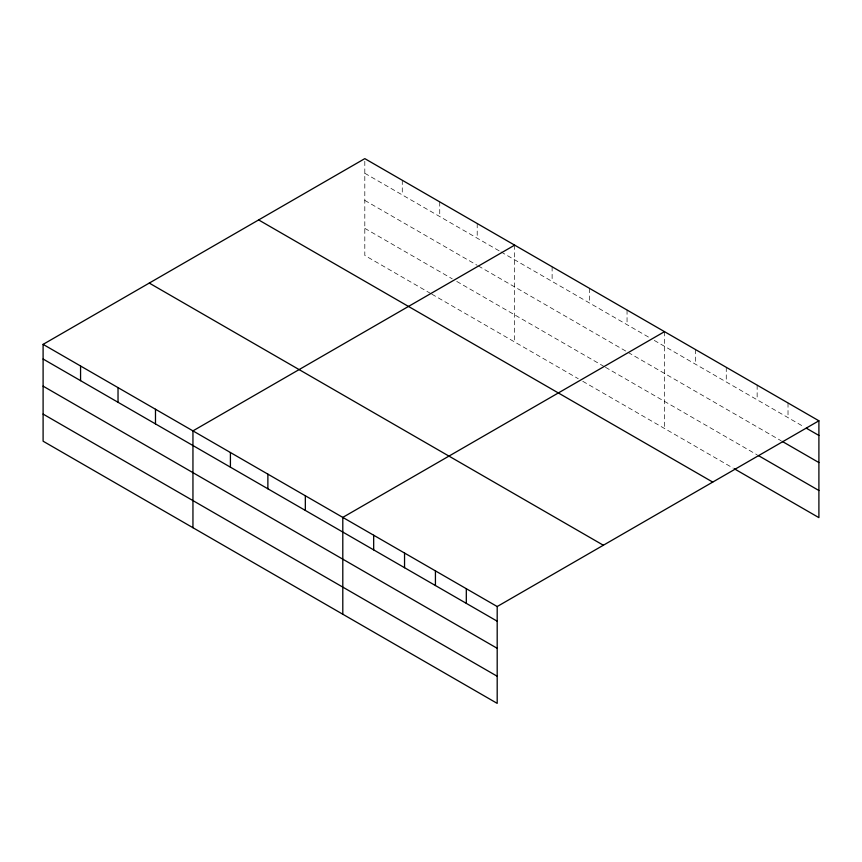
<?xml version="1.0" encoding="UTF-8"?>
<svg xmlns="http://www.w3.org/2000/svg" width="862" height="862" viewBox="0 0 862 862"><rect width="100%" height="100%" fill="white"/><g stroke="black" fill="none" stroke-linecap="round" stroke-linejoin="round"><path stroke-width="0.65" stroke-dasharray="4.31 3.23" d="M364.809 173.284L499.906 251.284M501.037 251.941L649.754 337.796M654.29 340.415L804.03 426.873M364.809 200.404L477.203 265.291M478.335 265.949L627.051 351.804M628.182 352.461L781.155 440.784M364.809 228.344L452.227 278.814M456.763 281.432L604.348 366.641M605.48 367.298L757.148 454.856M430.655 293.479L364.809 255.464L364.809 158.63M431.787 294.136L578.23 378.687M582.777 381.306L733.131 468.109M788.019 402.963L788.019 417.628M757.148 385.142L757.148 399.796M726.267 367.309L726.267 381.974M695.386 349.487L695.386 364.141M664.516 331.654L664.516 428.489M627.051 310.029L627.051 324.683M589.586 288.404L589.586 303.058M552.122 266.767L552.122 281.432M514.657 245.142L514.657 341.977M477.203 223.517L477.203 238.171M439.739 201.891L439.739 216.545M402.274 180.255L402.274 194.92"/><path stroke-width="1.29" d="M43.1 344.369L497.191 606.536L497.191 703.37L43.1 441.204L43.1 344.369L364.809 158.63L818.9 420.796L818.9 517.631L734.273 468.766M514.657 245.142L192.948 430.881L192.948 527.716M664.516 331.654L342.796 517.394L342.796 614.229M497.191 606.536L818.9 420.796M806.315 428.188L818.9 435.45M782.308 441.441L818.9 462.571M758.291 455.513L818.9 490.51M258.643 219.929L712.734 482.084M149.266 283.081L603.357 545.237M43.1 359.023L497.191 621.19M43.1 386.144L497.191 648.31M43.1 414.083L497.191 676.25M466.31 588.703L466.31 603.368M435.429 570.881L435.429 585.535M404.547 553.048L404.547 567.713M373.677 535.227L373.677 549.881M305.331 495.769L305.331 510.423M267.877 474.143L267.877 488.797M230.413 452.518L230.413 467.172M155.483 409.256L155.483 423.91M118.029 387.631L118.029 402.285M80.565 365.994L80.565 380.659"/></g></svg>
